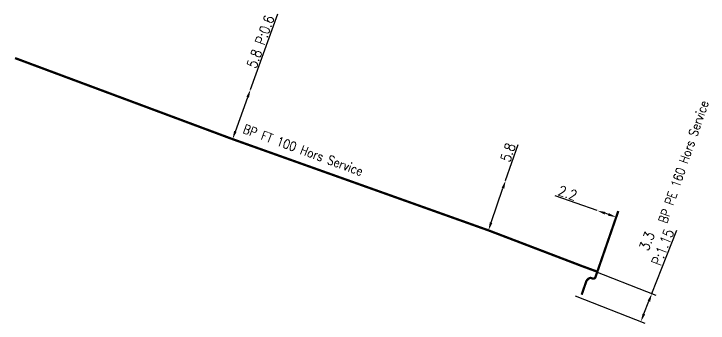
# Model space of a CAD drawing. Header units: millimetres. Extents: x 184000 to 185000, y 128000 to 129000.
# Drawn here: x 183999.9 to 184076.2, y 128278 to 128311.9 of the extents above; entities that cross this region are included whole.
import ezdxf

# ---------------------------------------------------------------- set-up
doc = ezdxf.new("R2010")
doc.units = ezdxf.units.MM
doc.header["$PDMODE"] = 34
doc.layers.get('DEFPOINTS').update_dxf_attribs({"linetype": 'CONTINUOUS'})
doc.layers.add('L_908', color=5, linetype='CONTINUOUS')
doc.styles.get("Standard").update_dxf_attribs({"font": 'romans.shx', "width": 0.85})
doc.linetypes.add('BP_HS', pattern='A,2,-1,["G",Standard,S=0.85,R=0,X=-0.27,Y=-0.4],-1', length=4)
doc.dimstyles.get("Standard").update_dxf_attribs({"dimtxt": 1.5, "dimasz": 1.2, "dimexe": 0.625, "dimexo": 0.625, "dimgap": 0.25, "dimtad": 1, "dimdec": 1, "dimzin": 0, "dimdsep": 46, "dimtxsty": 'Standard', "dimcen": -0.5, "dimadec": 0, "dimazin": 0, "dimtfac": 1, "dimtdec": 1, "dimtmove": 0, "dimatfit": 3, "dimfxl": 0, "dimtolj": 1, "dimtzin": 0, "dimarcsym": 0})

# ---------------------------------------------------------------- blocks, each defined once
blk = doc.blocks.new('*D116')
at = {"layer": 'DEFPOINTS', "color": 0, "linetype": 'Continuous', "transparency": 16777216}
for p in [(184063.978, 128290.339), (184063.978, 128290.339), (184066.057, 128289.619)]:
    blk.add_point(p, dxfattribs=at)
at = {"layer": 'L_908', "color": 0, "linetype": 'Continuous', "lineweight": -2, "transparency": 16777216}
for p, q in [((184063.978, 128290.339), (184059.353, 128291.94)), ((184065.207, 128289.913), (184064.829, 128290.044))]:
    blk.add_line(p, q, dxfattribs=at)
at = {"layer": 'L_908', "color": 0, "linetype": 'Continuous', "transparency": 16777216}
for points in [[(184064.878, 128290.186), (184064.78, 128289.902), (184063.978, 128290.339)], [(184065.256, 128290.055), (184065.158, 128289.771), (184066.057, 128289.619)]]:
    blk.add_solid(points, dxfattribs=at)
at = {"layer": 'L_908', "color": 0, "linetype": 'Continuous', "transparency": 16777216, "insert": (184060.722, 128292.26), "char_height": 1.125, "attachment_point": 5, "rotation": 340.8996}
blk.add_mtext('\\A1;2.2', dxfattribs=at)
blk = doc.blocks.new('*D117')
at = {"layer": 'DEFPOINTS', "color": 0, "linetype": 'Continuous', "transparency": 16777216}
for p in [(184062.321, 128284.235), (184061.113, 128281.164), (184068.77, 128278.154)]:
    blk.add_point(p, dxfattribs=at)
at = {"layer": 'L_908', "color": 0, "linetype": 'Continuous', "lineweight": -2, "transparency": 16777216}
for p, q in [((184069.978, 128281.225), (184072.719, 128288.199)), ((184062.757, 128284.064), (184070.414, 128281.054)), ((184061.549, 128280.993), (184069.206, 128277.982)), ((184069.1, 128278.992), (184069.648, 128280.388))]:
    blk.add_line(p, q, dxfattribs=at)
at = {"layer": 'L_908', "color": 0, "linetype": 'Continuous', "transparency": 16777216}
for points in [[(184069.509, 128280.442), (184069.788, 128280.333), (184069.978, 128281.225)], [(184068.96, 128279.046), (184069.239, 128278.937), (184068.77, 128278.154)]]:
    blk.add_solid(points, dxfattribs=at)
at = {"layer": 'L_908', "color": 0, "linetype": 'Continuous', "transparency": 16777216, "insert": (184070.297, 128286.65), "char_height": 1.125, "attachment_point": 5, "rotation": 68.53829}
blk.add_mtext('\\A1;3.3\\PP:1.15', dxfattribs=at)
blk = doc.blocks.new('*D121')
at = {"layer": 'DEFPOINTS', "color": 0, "linetype": 'Continuous', "transparency": 16777216}
for p in [(184025.875, 128303.637), (184025.875, 128303.637), (184023.903, 128298.183)]:
    blk.add_point(p, dxfattribs=at)
at = {"layer": 'L_908', "color": 0, "linetype": 'Continuous', "lineweight": -2, "transparency": 16777216}
for p, q in [((184025.875, 128303.637), (184028.876, 128311.935)), ((184024.209, 128299.029), (184025.569, 128302.791))]:
    blk.add_line(p, q, dxfattribs=at)
at = {"layer": 'L_908', "color": 0, "linetype": 'Continuous', "transparency": 16777216}
for points in [[(184025.428, 128302.842), (184025.71, 128302.74), (184025.875, 128303.637)], [(184024.068, 128299.08), (184024.35, 128298.978), (184023.903, 128298.183)]]:
    blk.add_solid(points, dxfattribs=at)
at = {"layer": 'L_908', "color": 0, "linetype": 'Continuous', "transparency": 16777216, "insert": (184026.977, 128308.887), "char_height": 1.125, "attachment_point": 5, "rotation": 70.11866}
blk.add_mtext('\\A1;5.8 P:0.6', dxfattribs=at)
blk = doc.blocks.new('*D122')
at = {"layer": 'DEFPOINTS', "color": 0, "linetype": 'Continuous', "transparency": 16777216}
for p in [(184053.908, 128293.65), (184053.908, 128293.65), (184052.019, 128288.166)]:
    blk.add_point(p, dxfattribs=at)
at = {"layer": 'L_908', "color": 0, "linetype": 'Continuous', "lineweight": -2, "transparency": 16777216}
for p, q in [((184053.908, 128293.65), (184055.27, 128297.601)), ((184052.312, 128289.017), (184053.615, 128292.799))]:
    blk.add_line(p, q, dxfattribs=at)
at = {"layer": 'L_908', "color": 0, "linetype": 'Continuous', "transparency": 16777216}
for points in [[(184053.473, 128292.848), (184053.757, 128292.75), (184053.908, 128293.65)], [(184052.17, 128289.066), (184052.454, 128288.968), (184052.019, 128288.166)]]:
    blk.add_solid(points, dxfattribs=at)
at = {"layer": 'L_908', "color": 0, "linetype": 'Continuous', "transparency": 16777216, "insert": (184054.173, 128296.721), "char_height": 1.125, "attachment_point": 5, "rotation": 70.98543}
blk.add_mtext('\\A1;5.8', dxfattribs=at)

msp = doc.modelspace()

# ---------------------------------------------------------------- linework, layer by layer
at = {"layer": 'L_908', "linetype": 'BP_HS', "const_width": 0.25}
msp.add_lwpolyline([(184000, 128307.083), (184023.903, 128298.183), (184052.019, 128288.166), (184062.321, 128284.235), (184063.982, 128283.626)], dxfattribs=at)
msp.add_lwpolyline([(184066.287, 128290.283), (184066.057, 128289.619), (184063.884, 128283.343), (184063.776, 128283.032, -0.41482), (184063.458, 128282.878), (184063.309, 128282.93, 0.194232), (184063.122, 128282.921, 0.186758), (184062.763, 128282.55), (184062.261, 128281.1)], format="xyb", dxfattribs=at)

# ---------------------------------------------------------------- texts
at = {"layer": 'L_908', "linetype": 'Continuous', "width": 0.85}
for s, rotation, p in [('BP PE 160 Hors Service', 70.8996, (184071.615, 128288.852)), ('BP FT 100 Hors Service', 339.86653, (184024.95, 128298.906))]:
    msp.add_text(s, height=1, rotation=rotation, dxfattribs=at).set_placement(p)

# ---------------------------------------------------------------- dimensions: what is measured, and where the dimension line sits
at = {"layer": 'L_908', "linetype": 'Continuous'}
for base, p1, p2, angle, text, picture, middle in [((184025.875, 128303.637), (184023.903, 128298.183), (184025.875, 128303.637), 250.11866, '<> P:0.6', '*D121', (184027.682, 128308.632)), ((184068.77, 128278.154), (184062.321, 128284.235), (184061.113, 128281.164), 68.53829, '<>\\PP:1.15', '*D117', (184071.868, 128286.033))]:
    dim = msp.add_linear_dim(base=base, p1=p1, p2=p2, angle=angle, text=text, dimstyle='Standard', override={"dimscale": 0.75}, dxfattribs=at)
    dim.commit()
    dim.dimension.update_dxf_attribs({"geometry": picture, "text_midpoint": middle, "dimtype": 160})
for base, p1, p2, angle, picture, middle in [((184053.908, 128293.65), (184052.019, 128288.166), (184053.908, 128293.65), 250.98543, '*D122', (184054.882, 128296.476)), ((184063.978, 128290.339), (184066.057, 128289.619), (184063.978, 128290.339), 340.8996, '*D116', (184060.477, 128291.551))]:
    dim = msp.add_linear_dim(base=base, p1=p1, p2=p2, angle=angle, dimstyle='Standard', override={"dimscale": 0.75}, dxfattribs=at)
    dim.commit()
    dim.dimension.update_dxf_attribs({"geometry": picture, "text_midpoint": middle, "dimtype": 160})

doc.saveas('drawing.dxf')
